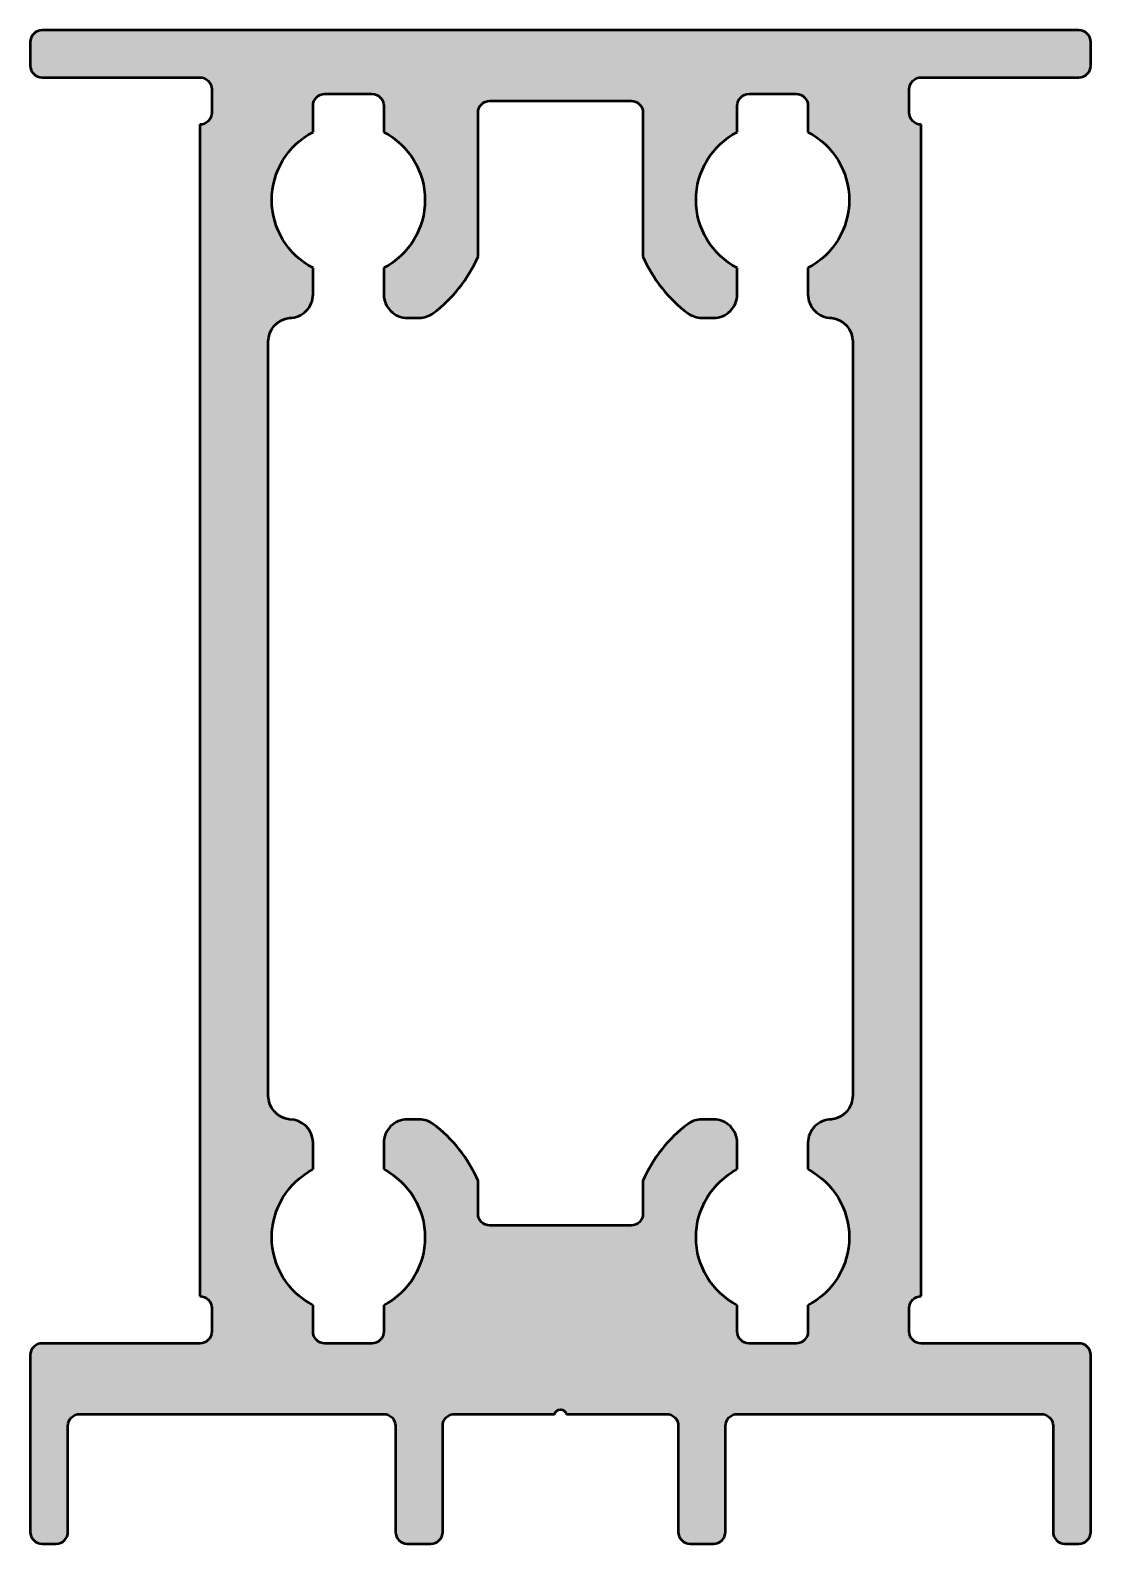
# Model space of a CAD drawing. Extents: x 0 to 45, y 0 to 64.2.
import ezdxf

# ---------------------------------------------------------------- set-up
doc = ezdxf.new("R2010")
doc.units = 0
doc.layers.add('0S-Alu contour', color=7, linetype='Continuous', lineweight=50)
doc.layers.add('0S-Alu hatch', color=252, linetype='Continuous', lineweight=25)

# ---------------------------------------------------------------- blocks, each defined once
blk = doc.blocks.new('322720__4B929149_9993_4FED_9703_55707B37E54E_')
at = {"layer": '0S-Alu hatch'}
h = blk.add_hatch(color=256, dxfattribs=at)
edge = h.paths.add_edge_path()
edge.add_arc((0.4999959999999676, 63.69998200000002), 0.4999999999999717, 90.00000000000081, 180)
edge.add_line((-4.0000000041e-06, 63.69998200000002), (-4.0000000041e-06, 62.69998199999998))
edge.add_arc((0.4999959999999711, 62.69998199999998), 0.4999999999999716, 180, 270.0000000000021)
edge.add_line((0.4999959999999887, 62.19998200000001), (7.199996000000012, 62.19998199999998))
edge.add_ellipse((7.199996000000027, 61.69998199999999), major_axis=(-0.4999999999999858, 0), ratio=1, start_angle=180, end_angle=270.00000000000165, ccw=False)
edge.add_line((7.699996000000012, 61.69998200000001), (7.699995999999998, 60.69998199999998))
edge.add_ellipse((7.199996000000002, 60.69998199999998), major_axis=(-0.4999999999999965, 0), ratio=1, start_angle=89.9999999999996, end_angle=180, ccw=False)
edge.add_line((7.199995999999998, 60.19998199999999), (7.199995999999998, 10.499982))
edge.add_ellipse((7.199995999999989, 9.999981999999992), major_axis=(-0.5000000000000089, 0), ratio=1, start_angle=180, end_angle=269.999999999999, ccw=False)
edge.add_line((7.699995999999998, 9.999981999999989), (7.699995999999998, 8.999981999999944))
edge.add_ellipse((7.199996000000004, 8.999981999999955), major_axis=(-0.4999999999999947, 0), ratio=1, start_angle=89.99999999999937, end_angle=180, ccw=False)
edge.add_line((7.199995999999998, 8.49998199999996), (0.4999959999999888, 8.499981999999974))
edge.add_arc((0.4999960000000021, 7.999981999999961), 0.5000000000000134, 90.00000000000152, 180)
edge.add_line((-4.0000000113e-06, 7.999981999999961), (-3.9999999899e-06, 0.4999819999999531))
edge.add_arc((0.4999959999999969, 0.4999819999999612), 0.4999999999999868, 180, 270.0000000000015)
edge.add_line((0.4999960000000101, -1.80000000256e-05), (1.099995999999997, -1.80000000256e-05))
edge.add_arc((1.099996000000007, 0.4999819999999574), 0.499999999999983, 269.9999999999989, 360)
edge.add_line((1.59999599999999, 0.4999819999999604), (1.599996000000004, 4.999981999999988))
edge.add_ellipse((2.099995999999973, 4.999982000000004), major_axis=(-0.4999999999999694, 0), ratio=1, start_angle=269.999999999999, end_angle=360, ccw=False)
edge.add_line((2.099995999999983, 5.499981999999974), (14.99999599999998, 5.499981999999974))
edge.add_ellipse((14.99999600000001, 4.999981999999977), major_axis=(-0.4999999999999974, 0), ratio=1, start_angle=180, end_angle=270.00000000000347, ccw=False)
edge.add_line((15.49999600000001, 4.999981999999974), (15.49999600000001, 0.4999819999999886))
edge.add_arc((15.99999600000002, 0.4999819999999874), 0.5000000000000129, 180, 269.9999999999969)
edge.add_line((15.99999599999999, -1.80000000256e-05), (16.99999600000001, -1.80000000256e-05))
edge.add_arc((16.99999600000001, 0.4999819999999527), 0.4999999999999787, 269.9999999999992, 360)
edge.add_line((17.49999599999999, 0.4999819999999673), (17.49999599999999, 4.99998199999996))
edge.add_ellipse((17.999996, 4.999981999999964), major_axis=(-0.5000000000000107, 0), ratio=1, start_angle=270.00000000000284, end_angle=360, ccw=False)
edge.add_line((17.99999599999998, 5.499981999999974), (22.249996, 5.499981999999974))
edge.add_ellipse((22.499996, 5.443731999999968), major_axis=(-0.2562500000000012, 0), ratio=1, start_angle=192.6803834918211, end_angle=347.3196165081789, ccw=False)
edge.add_line((22.749996, 5.499981999999974), (26.99999600000001, 5.499981999999974))
edge.add_ellipse((26.99999600000003, 4.999982000000008), major_axis=(-0.4999999999999663, 0), ratio=1, start_angle=180, end_angle=270.00000000000244, ccw=False)
edge.add_line((27.499996, 4.999981999999995), (27.499996, 0.4999819999999389))
edge.add_arc((27.99999599999992, 0.4999819999999041), 0.4999999999999297, 180, 270.0000000000017)
edge.add_line((27.99999599999994, -1.80000000256e-05), (28.999996, -1.80000000256e-05))
edge.add_arc((28.99999600000001, 0.4999819999999616), 0.4999999999999858, 269.9999999999984, 360)
edge.add_line((29.499996, 0.4999819999999744), (29.499996, 4.999981999999981))
edge.add_ellipse((29.99999600000002, 4.999981999999945), major_axis=(-0.5000000000000285, 0), ratio=1, start_angle=269.9999999999984, end_angle=360, ccw=False)
edge.add_line((29.99999600000004, 5.499981999999974), (42.89999600000006, 5.499981999999974))
edge.add_ellipse((42.89999600000006, 4.999982000000043), major_axis=(-0.4999999999999308, 0), ratio=1, start_angle=180, end_angle=270, ccw=False)
edge.add_line((43.39999599999998, 4.999981999999988), (43.399996, 0.4999819999999318))
edge.add_arc((43.89999599999995, 0.4999819999999287), 0.4999999999999543, 180, 270.0000000000049)
edge.add_line((43.899996, -1.80000000256e-05), (44.499996, -1.80000000256e-05))
edge.add_arc((44.499996, 0.4999819999999749), 0.5, 270, 360)
edge.add_line((44.99999600000001, 0.4999819999999744), (44.99999599999999, 7.999981999999981))
edge.add_arc((44.49999600000001, 7.999981999999999), 0.4999999999999752, 0, 90.00000000000244)
edge.add_line((44.49999599999999, 8.499981999999974), (37.79999599999996, 8.499981999999974))
edge.add_ellipse((37.79999599999995, 8.99998199999991), major_axis=(-0.4999999999999361, 0), ratio=1, start_angle=0, end_angle=90.00000000000239, ccw=False)
edge.add_line((37.29999600000001, 8.999981999999905), (37.29999599999998, 9.99998199999996))
edge.add_ellipse((37.799996, 9.999981999999976), major_axis=(-0.5000000000000142, 0), ratio=1, start_angle=270, end_angle=360, ccw=False)
edge.add_line((37.799996, 10.49998199999999), (37.799996, 60.199982))
edge.add_ellipse((37.79999599999997, 60.69998199999998), major_axis=(-0.4999999999999787, 0), ratio=1, start_angle=0, end_angle=90.00000000000239, ccw=False)
edge.add_line((37.29999599999999, 60.69998199999998), (37.29999599999999, 61.69998200000003))
edge.add_ellipse((37.79999599999994, 61.69998200000005), major_axis=(-0.4999999999999432, 0), ratio=1, start_angle=269.9999999999984, end_angle=360, ccw=False)
edge.add_line((37.79999599999995, 62.199982), (44.49999600000007, 62.199982))
edge.add_arc((44.49999600000005, 62.69998199999995), 0.4999999999999432, 270.0000000000017, 360)
edge.add_line((44.99999599999999, 62.69998199999996), (44.99999599999999, 63.699982))
edge.add_arc((44.499996, 63.69998200000002), 0.4999999999999858, 0, 89.99999999999837)
edge.add_line((44.49999600000002, 64.199982), (0.4999959999999604, 64.19998199999999))
edge = h.paths.add_edge_path()
edge.add_line((18.99999600000002, 54.60206623834357), (18.99999600000002, 60.699982))
edge.add_ellipse((19.49999600000001, 60.699982), major_axis=(-0.4999999999999929, 0), ratio=1, start_angle=269.9999999999992, end_angle=360, ccw=False)
edge.add_line((19.49999600000002, 61.19998199999999), (25.499996, 61.19998199999999))
edge.add_ellipse((25.499996, 60.69998199999997), major_axis=(-0.5000000000000142, 0), ratio=1, start_angle=180, end_angle=270.0000000000004, ccw=False)
edge.add_line((25.99999600000001, 60.69998199999997), (25.999996, 54.60206623834383))
edge.add_arc((31.49999600000009, 56.99998199999971), 5.999999999999893, 203.5564643090967, 233.1301023541552)
edge.add_arc((28.49999599999973, 52.99998199999926), 0.9999999999993171, 233.1301023541522, 269.9999999999998)
edge.add_line((28.49999599999973, 51.99998199999995), (28.99999600000003, 51.99998199999997))
edge.add_arc((28.99999600000004, 52.9999819999999), 0.999999999999929, 269.9999999999994, 360)
edge.add_line((29.99999599999997, 52.99998199999992), (29.999996, 54.11684135133228))
edge.add_ellipse((31.499996, 56.99998199999997), major_axis=(-3.249999999999999, 0), ratio=1, start_angle=-62.51357374961867, end_angle=62.513573749618786, ccw=False)
edge.add_line((29.999996, 59.88312264866767), (29.99999599999997, 60.99998199999999))
edge.add_ellipse((30.49999599999994, 60.99998199999999), major_axis=(-0.4999999999999716, 0), ratio=1, start_angle=270, end_angle=360, ccw=False)
edge.add_line((30.49999599999994, 61.49998199999997), (32.499996, 61.49998199999997))
edge.add_ellipse((32.49999600000003, 60.99998199999999), major_axis=(-0.4999999999999787, 0), ratio=1, start_angle=180, end_angle=270.0000000000041, ccw=False)
edge.add_line((32.99999600000001, 60.99998199999999), (32.999996, 59.88312264866768))
edge.add_ellipse((31.499996, 56.99998199999997), major_axis=(-3.250000000000005, 0), ratio=1, start_angle=117.48642625038119, end_angle=242.51357374961879, ccw=False)
edge.add_line((32.999996, 54.11684135133227), (32.99999600000004, 52.99998200000017))
edge.add_arc((33.99999600000086, 52.99998200000017), 1.000000000000817, 180, 270.0000000000102)
edge.add_ellipse((33.88970341129793, 50.99571867016752), major_axis=(-1.010301584066723, 0), ratio=1, start_angle=179.7582191932295, end_angle=263.7326441858633, ccw=False)
edge.add_line((34.899996, 50.99145534031701), (34.89999599999995, 19.0085086596612))
edge.add_ellipse((33.88970341129726, 19.00424532983251), major_axis=(-1.01030158406725, 0), ratio=1, start_angle=96.26735581412208, end_angle=180.2417808055315, ccw=False)
edge.add_arc((33.99999600000015, 16.99998199999998), 1.000000000000156, 89.9999999999992, 180)
edge.add_line((32.999996, 16.99998199999999), (32.999996, 15.88312264866767))
edge.add_ellipse((31.499996, 12.99998199999997), major_axis=(-3.250000000000002, 0), ratio=1, start_angle=117.48642625038119, end_angle=242.5135737496187, ccw=False)
edge.add_line((32.999996, 10.11684135133227), (32.999996, 8.999981999999944))
edge.add_ellipse((32.49999600000005, 8.999981999999923), major_axis=(-0.4999999999999503, 0), ratio=1, start_angle=89.99999999999591, end_angle=180, ccw=False)
edge.add_line((32.49999600000001, 8.499981999999974), (30.49999599999991, 8.499981999999974))
edge.add_ellipse((30.49999599999994, 8.999981999999928), major_axis=(-0.4999999999999539, 0), ratio=1, start_angle=0, end_angle=89.9999999999971, ccw=False)
edge.add_line((29.99999599999998, 8.999981999999981), (29.999996, 10.11684135133227))
edge.add_ellipse((31.499996, 12.99998199999998), major_axis=(-3.250000000000002, 0), ratio=1, start_angle=-62.51357374961867, end_angle=62.513573749618786, ccw=False)
edge.add_line((29.999996, 15.88312264866768), (29.99999599999998, 16.99998200000002))
edge.add_arc((28.99999600000004, 16.99998200000002), 0.999999999999943, 0, 90.0000000000016)
edge.add_line((28.99999600000001, 17.99998199999996), (28.49999599999971, 17.99998199999997))
edge.add_arc((28.49999599999967, 16.99998200000069), 0.9999999999992787, 89.99999999999756, 126.8698976458449)
edge.add_arc((31.49999600000016, 12.99998199999995), 6.000000000000169, 126.8698976458436, 156.4435356908989)
edge.add_line((25.999996, 15.39789776165636), (25.999996, 13.99998199999998))
edge.add_ellipse((25.499996, 13.99998199999997), major_axis=(-0.5, 0), ratio=1, start_angle=90.00000000000159, end_angle=180, ccw=False)
edge.add_line((25.49999600000001, 13.49998199999997), (19.49999599999999, 13.49998199999997))
edge.add_ellipse((19.49999599999999, 13.99998199999997), major_axis=(-0.4999999999999965, 0), ratio=1, start_angle=0, end_angle=90.0000000000004, ccw=False)
edge.add_line((18.99999599999999, 13.99998199999997), (18.99999599999999, 15.39789776165638))
edge.add_arc((13.49999599999978, 12.99998199999993), 6.00000000000023, 23.55646430910122, 53.13010235415553)
edge.add_arc((16.4999960000003, 16.99998200000056), 0.9999999999994138, 53.13010235415537, 90.00000000000306)
edge.add_line((16.49999600000025, 17.99998199999997), (15.99999599999999, 17.99998199999997))
edge.add_arc((15.99999599999996, 16.999982), 0.9999999999999715, 89.99999999999837, 180)
edge.add_line((14.99999599999999, 16.99998199999999), (14.99999599999999, 15.88312264866768))
edge.add_ellipse((13.499996, 12.99998199999998), major_axis=(-3.250000000000001, 0), ratio=1, start_angle=117.48642625038119, end_angle=242.51357374961879, ccw=False)
edge.add_line((14.99999599999999, 10.11684135133227), (14.99999599999998, 8.999981999999918))
edge.add_ellipse((14.49999600000005, 8.9999819999999), major_axis=(-0.4999999999999254, 0), ratio=1, start_angle=89.99999999999471, end_angle=180, ccw=False)
edge.add_line((14.49999600000001, 8.499981999999974), (12.49999599999996, 8.499981999999974))
edge.add_ellipse((12.49999599999993, 8.999981999999942), major_axis=(-0.4999999999999681, 0), ratio=1, start_angle=0, end_angle=90.00000000000279, ccw=False)
edge.add_line((11.99999599999997, 8.99998199999996), (11.99999599999999, 10.11684135133227))
edge.add_ellipse((13.49999599999999, 12.99998199999997), major_axis=(-3.250000000000002, 0), ratio=1, start_angle=-62.51357374961867, end_angle=62.513573749618786, ccw=False)
edge.add_line((11.99999599999999, 15.88312264866767), (11.99999599999999, 16.99998199999997))
edge.add_arc((10.99999600000025, 16.99998200000011), 0.9999999999997335, 0, 89.99999999999206)
edge.add_ellipse((11.11028858870315, 19.00424532983275), major_axis=(-1.010301584067763, 0), ratio=1, start_angle=0.24178080576820093, end_angle=83.7326441858894, ccw=False)
edge.add_line((10.09999599999997, 18.99998199999991), (10.09999599999998, 50.99145534031702))
edge.add_ellipse((11.11028858870279, 50.99571867016732), major_axis=(-1.010301584067471, 0), ratio=1, start_angle=-83.73264418587678, end_angle=0.24178080675551428, ccw=False)
edge.add_arc((10.99999599999988, 52.999982), 1.000000000000099, 269.9999999999978, 360)
edge.add_line((11.99999599999998, 52.99998199999994), (11.99999599999999, 54.11684135133227))
edge.add_ellipse((13.49999599999999, 56.99998199999997), major_axis=(-3.250000000000005, 0), ratio=1, start_angle=-62.51357374961867, end_angle=62.513573749618786, ccw=False)
edge.add_line((11.99999599999999, 59.88312264866767), (11.99999599999998, 60.99998199999998))
edge.add_ellipse((12.49999599999999, 60.99998199999998), major_axis=(-0.5000000000000071, 0), ratio=1, start_angle=269.9999999999992, end_angle=360, ccw=False)
edge.add_line((12.49999599999999, 61.49998199999998), (14.49999600000002, 61.49998199999997))
edge.add_ellipse((14.499996, 60.99998199999997), major_axis=(-0.5000000000000071, 0), ratio=1, start_angle=180, end_angle=269.99999999999756, ccw=False)
edge.add_line((14.99999600000001, 60.99998199999993), (14.99999599999998, 59.88312264866768))
edge.add_ellipse((13.49999599999994, 56.99998199999996), major_axis=(-3.250000000000028, 0), ratio=1, start_angle=117.48642625038221, end_angle=242.5135737496183, ccw=False)
edge.add_line((14.99999599999999, 54.11684135133228), (14.99999599999995, 52.99998199999993))
edge.add_arc((15.99999599999988, 52.99998199999993), 0.9999999999999253, 180, 270.0000000000043)
edge.add_line((15.99999599999995, 51.999982), (16.49999600000032, 51.99998199999999))
edge.add_arc((16.49999600000034, 52.99998199999913), 0.9999999999991402, 269.9999999999988, 306.8698976458463)
edge.add_arc((13.49999599999965, 56.99998200000028), 6.000000000000481, 306.869897645843, 336.4435356908971)
at = {"layer": '0S-Alu contour', "color": 7}
for points in [[(-4.0000000041e-06, 63.69998200000002), (-4.0000000041e-06, 62.69998199999998)], [(44.49999600000002, 64.199982), (0.4999959999999606, 64.19998199999999)], [(44.99999599999999, 62.69998199999996), (44.99999599999999, 63.699982)], [(0.4999959999999887, 62.19998200000001), (7.199996000000012, 62.19998199999998)], [(7.699996000000012, 61.69998200000001), (7.699995999999998, 60.69998199999998)], [(37.29999599999999, 60.69998199999998), (37.29999599999999, 61.69998200000003)], [(37.79999599999995, 62.199982), (44.49999600000007, 62.199982)], [(11.99999599999999, 59.88312264866767), (11.99999599999998, 60.99998199999998)], [(12.49999599999999, 61.49998199999998), (14.49999600000002, 61.49998199999997)], [(14.99999600000001, 60.99998199999993), (14.99999599999998, 59.88312264866768)], [(19.49999600000002, 61.19998199999999), (25.499996, 61.19998199999999)], [(29.999996, 59.88312264866767), (29.99999599999997, 60.99998199999999)], [(30.49999599999994, 61.49998199999997), (32.499996, 61.49998199999997)], [(32.99999600000001, 60.99998199999999), (32.999996, 59.88312264866768)], [(18.99999600000002, 54.60206623834357), (18.99999600000002, 60.699982)], [(25.99999600000001, 60.69998199999997), (25.999996, 54.60206623834383)], [(7.199995999999998, 60.19998199999999), (7.199995999999998, 10.499982)], [(37.799996, 10.49998199999999), (37.799996, 60.199982)], [(11.99999599999998, 52.99998199999994), (11.99999599999999, 54.11684135133227)], [(14.99999599999999, 54.11684135133228), (14.99999599999995, 52.99998199999993)], [(29.99999599999997, 52.99998199999992), (29.999996, 54.11684135133228)], [(32.999996, 54.11684135133227), (32.99999600000004, 52.99998200000017)], [(15.99999599999995, 51.999982), (16.49999600000032, 51.99998199999999)], [(28.49999599999973, 51.99998199999995), (28.99999600000003, 51.99998199999997)], [(10.09999599999997, 18.99998199999991), (10.09999599999998, 50.99145534031702)], [(34.899996, 50.99145534031701), (34.89999599999995, 19.0085086596612)], [(16.49999600000025, 17.99998199999997), (15.99999599999999, 17.99998199999997)], [(28.99999600000001, 17.99998199999996), (28.49999599999971, 17.99998199999997)], [(11.99999599999999, 15.88312264866767), (11.99999599999999, 16.99998199999997)], [(14.99999599999999, 16.99998199999999), (14.99999599999999, 15.88312264866768)], [(29.999996, 15.88312264866768), (29.99999599999998, 16.99998200000002)], [(32.999996, 16.99998199999999), (32.999996, 15.88312264866767)], [(18.99999599999999, 13.99998199999997), (18.99999599999999, 15.39789776165638)], [(25.999996, 15.39789776165636), (25.999996, 13.99998199999998)], [(25.49999600000001, 13.49998199999997), (19.49999599999999, 13.49998199999997)], [(7.699995999999998, 9.999981999999989), (7.699995999999998, 8.999981999999944)], [(11.99999599999997, 8.99998199999996), (11.99999599999999, 10.11684135133227)], [(14.99999599999999, 10.11684135133227), (14.99999599999998, 8.999981999999918)], [(29.99999599999998, 8.999981999999981), (29.999996, 10.11684135133227)], [(32.999996, 10.11684135133227), (32.999996, 8.999981999999944)], [(37.29999600000001, 8.999981999999905), (37.29999599999998, 9.99998199999996)], [(7.199995999999998, 8.49998199999996), (0.4999959999999888, 8.499981999999974)], [(14.49999600000001, 8.499981999999974), (12.49999599999996, 8.499981999999974)], [(32.49999600000001, 8.499981999999974), (30.49999599999991, 8.499981999999974)], [(44.49999599999999, 8.499981999999974), (37.79999599999996, 8.499981999999974)], [(-4.0000000113e-06, 7.999981999999961), (-3.9999999899e-06, 0.4999819999999531)], [(44.99999600000001, 0.4999819999999744), (44.99999599999999, 7.999981999999981)], [(2.099995999999983, 5.499981999999974), (14.99999599999998, 5.499981999999974)], [(17.99999599999998, 5.499981999999974), (22.249996, 5.499981999999974)], [(22.749996, 5.499981999999974), (26.99999600000001, 5.499981999999974)], [(29.99999600000004, 5.499981999999974), (42.89999600000006, 5.499981999999974)], [(1.59999599999999, 0.4999819999999604), (1.599996000000004, 4.999981999999988)], [(15.49999600000001, 4.999981999999974), (15.49999600000001, 0.4999819999999886)], [(17.49999599999999, 0.4999819999999673), (17.49999599999999, 4.99998199999996)], [(27.499996, 4.999981999999995), (27.499996, 0.4999819999999389)], [(29.499996, 0.4999819999999744), (29.499996, 4.999981999999981)], [(43.39999599999998, 4.999981999999988), (43.399996, 0.4999819999999318)], [(0.4999960000000101, -1.80000000256e-05), (1.099995999999997, -1.80000000256e-05)], [(15.99999599999999, -1.80000000256e-05), (16.99999600000001, -1.80000000256e-05)], [(27.99999599999994, -1.80000000256e-05), (28.999996, -1.80000000256e-05)], [(43.899996, -1.80000000256e-05), (44.499996, -1.80000000256e-05)]]:
    blk.add_lwpolyline(points, dxfattribs=at)
for centre, radius, start, end in [((0.4999959999999676, 63.69998200000002), 0.4999999999999717, 90.00000000000081, 180), ((44.499996, 63.69998200000002), 0.4999999999999858, 0, 89.99999999999837), ((0.4999959999999711, 62.69998199999998), 0.4999999999999716, 180, 270.0000000000021), ((44.49999600000005, 62.69998199999995), 0.4999999999999432, 270.0000000000017, 0), ((13.49999599999965, 56.99998200000028), 6.000000000000481, 306.869897645843, 336.4435356908971), ((31.49999600000009, 56.99998199999971), 5.999999999999893, 203.5564643090967, 233.1301023541552), ((10.99999599999988, 52.999982), 1.000000000000099, 269.9999999999978, 0), ((15.99999599999988, 52.99998199999993), 0.9999999999999253, 180, 270.0000000000043), ((28.99999600000004, 52.9999819999999), 0.999999999999929, 269.9999999999994, 0), ((33.99999600000086, 52.99998200000017), 1.000000000000817, 180, 270.0000000000102), ((16.49999600000034, 52.99998199999913), 0.9999999999991402, 269.9999999999988, 306.8698976458463), ((28.49999599999973, 52.99998199999926), 0.9999999999993171, 233.1301023541522, 269.9999999999998), ((10.99999600000025, 16.99998200000011), 0.9999999999997335, 0, 89.99999999999206), ((15.99999599999996, 16.999982), 0.9999999999999715, 89.99999999999837, 180), ((16.4999960000003, 16.99998200000056), 0.9999999999994138, 53.13010235415537, 90.00000000000306), ((28.49999599999967, 16.99998200000069), 0.9999999999992787, 89.99999999999756, 126.8698976458449), ((28.99999600000004, 16.99998200000002), 0.999999999999943, 0, 90.0000000000016), ((33.99999600000015, 16.99998199999998), 1.000000000000156, 89.9999999999992, 180), ((13.49999599999978, 12.99998199999993), 6.00000000000023, 23.55646430910122, 53.13010235415553), ((31.49999600000016, 12.99998199999995), 6.000000000000169, 126.8698976458436, 156.4435356908989), ((0.4999960000000021, 7.999981999999961), 0.5000000000000134, 90.00000000000152, 180), ((44.49999600000001, 7.999981999999999), 0.4999999999999752, 0, 90.00000000000244), ((0.4999959999999969, 0.4999819999999612), 0.4999999999999868, 180, 270.0000000000015), ((1.099996000000007, 0.4999819999999574), 0.499999999999983, 269.9999999999989, 0), ((15.99999600000002, 0.4999819999999874), 0.5000000000000129, 180, 269.9999999999969), ((16.99999600000001, 0.4999819999999527), 0.4999999999999787, 269.9999999999992, 0), ((27.99999599999992, 0.4999819999999041), 0.4999999999999297, 180, 270.0000000000017), ((28.99999600000001, 0.4999819999999616), 0.4999999999999858, 269.9999999999984, 0), ((43.89999599999995, 0.4999819999999287), 0.4999999999999543, 180, 270.0000000000049), ((44.499996, 0.4999819999999749), 0.5, 270, 0)]:
    blk.add_arc(centre, radius, start, end, dxfattribs=at)
at = {"layer": '0S-Alu contour', "color": 7, "extrusion": (0, 0, -1)}
for centre, radius, start, end in [((-7.199996000000027, 61.69998199999999), 0.4999999999999858, 89.99999999999837, 180), ((-37.79999599999994, 61.69998200000005), 0.4999999999999432, 0, 90.0000000000016), ((-12.49999599999999, 60.99998199999998), 0.5000000000000071, 0, 90.00000000000081), ((-14.499996, 60.99998199999997), 0.5000000000000071, 90.00000000000244, 180), ((-19.49999600000001, 60.699982), 0.4999999999999929, 0, 90.00000000000081), ((-25.499996, 60.69998199999997), 0.5000000000000142, 89.99999999999959, 180), ((-30.49999599999994, 60.99998199999999), 0.4999999999999716, 0, 90), ((-32.49999600000003, 60.99998199999999), 0.4999999999999787, 89.99999999999594, 180), ((-7.199996000000002, 60.69998199999998), 0.4999999999999965, 180, 270.0000000000004), ((-37.79999599999997, 60.69998199999998), 0.4999999999999787, 269.9999999999976, 0), ((-13.49999599999999, 56.99998199999997), 3.250000000000005, 297.4864262503812, 62.5135737496187), ((-13.49999599999994, 56.99998199999996), 3.250000000000028, 117.4864262503817, 242.5135737496178), ((-31.499996, 56.99998199999997), 3.249999999999999, 297.4864262503812, 62.5135737496187), ((-31.499996, 56.99998199999997), 3.250000000000005, 117.4864262503812, 242.5135737496188), ((-11.11028858870279, 50.99571867016732), 1.010301584067471, 359.7582191932445, 83.7326441858768), ((-33.88970341129793, 50.99571867016752), 1.010301584066723, 96.26735581413669, 180.2417808067706), ((-11.11028858870315, 19.00424532983275), 1.010301584067763, 276.2673558141106, 359.7582191942318), ((-33.88970341129726, 19.00424532983251), 1.01030158406725, 179.7582191944685, 263.7326441858779), ((-13.49999599999999, 12.99998199999997), 3.250000000000002, 297.4864262503812, 62.51357374961873), ((-13.499996, 12.99998199999998), 3.250000000000001, 117.4864262503812, 242.5135737496188), ((-31.499996, 12.99998199999998), 3.250000000000002, 297.4864262503812, 62.51357374961873), ((-31.499996, 12.99998199999997), 3.250000000000002, 117.4864262503813, 242.5135737496188), ((-19.49999599999999, 13.99998199999997), 0.4999999999999965, 269.9999999999996, 0), ((-25.499996, 13.99998199999997), 0.5, 180, 269.9999999999984), ((-7.199995999999989, 9.999981999999992), 0.5000000000000089, 90.00000000000102, 180), ((-37.799996, 9.999981999999976), 0.5000000000000142, 0, 90), ((-7.199996000000004, 8.999981999999955), 0.4999999999999947, 180, 270.0000000000006), ((-12.49999599999993, 8.999981999999942), 0.4999999999999681, 269.9999999999972, 0), ((-14.49999600000005, 8.9999819999999), 0.4999999999999254, 180, 270.0000000000053), ((-30.49999599999994, 8.999981999999928), 0.4999999999999539, 270.0000000000029, 0), ((-32.49999600000005, 8.999981999999923), 0.4999999999999503, 180, 270.0000000000041), ((-37.79999599999995, 8.99998199999991), 0.4999999999999361, 269.9999999999976, 0), ((-2.099995999999973, 4.999982000000004), 0.4999999999999694, 0, 90.00000000000104), ((-14.99999600000001, 4.999981999999977), 0.4999999999999974, 89.99999999999653, 180), ((-17.999996, 4.999981999999964), 0.5000000000000107, 0, 89.99999999999714), ((-22.499996, 5.443731999999968), 0.2562500000000012, 12.68038349182107, 167.3196165081789), ((-26.99999600000003, 4.999982000000008), 0.4999999999999663, 89.99999999999756, 180), ((-29.99999600000002, 4.999981999999945), 0.5000000000000285, 0, 90.0000000000016), ((-42.89999600000006, 4.999982000000043), 0.4999999999999308, 90, 180)]:
    blk.add_arc(centre, radius, start, end, dxfattribs=at)
blk = doc.blocks.new('322720__0484D9D6_D468_4888_B72B_9F2DD7FD20F0_')
at = {"layer": '0S-Alu contour', "color": 7}
blk.add_blockref('322720__4B929149_9993_4FED_9703_55707B37E54E_', (0, 0), dxfattribs=at)

msp = doc.modelspace()

# ---------------------------------------------------------------- block references
at = {"layer": '0S-Alu contour', "color": 7}
msp.add_blockref('322720__0484D9D6_D468_4888_B72B_9F2DD7FD20F0_', (0, 0), dxfattribs=at)

doc.saveas('drawing.dxf')
